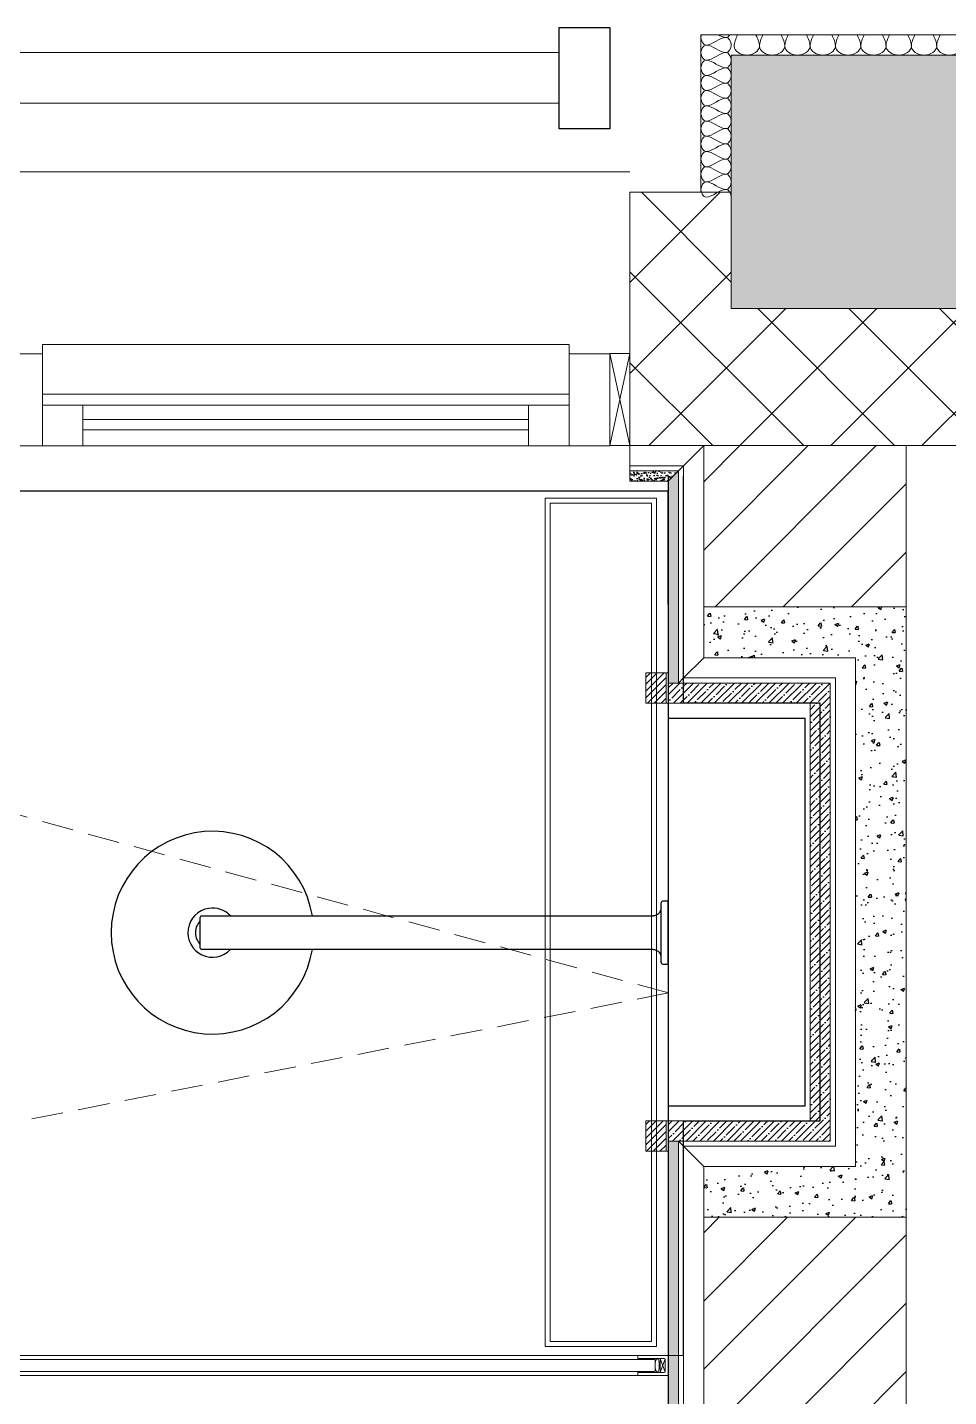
# Model space of a CAD drawing. Header units: millimetres. Extents: x -18512 to 101824, y -95768 to 52898.
# Drawn here: x 61233 to 62143, y -51696 to -50345 of the extents above; entities that cross this region are included whole.
import ezdxf

# ---------------------------------------------------------------- set-up
doc = ezdxf.new("R2010")
doc.units = ezdxf.units.MM
doc.header["$LTSCALE"] = 25
doc.linetypes.add('HIDDEN', pattern=[0.375, 0.25, -0.125])
doc.layers.get('0').update_dxf_attribs({"color": 254, "lineweight": 0})
for name, color, linetype in [('1_Wall finish', 2, 'Continuous'), ('3_Sanitaryware', 2, 'Continuous'), ('4_Sanitaryware', 1, 'Continuous'), ('AR WALL HATCH', 8, 'Continuous'), ('HAT', 8, 'Continuous')]:
    doc.layers.add(name, color=color, linetype=linetype)
for name, color, linetype, lineweight in [('A-DETL-INSL', 8, 'Continuous', 9), ('A-GLAZ', 6, 'Continuous', 9), ('A-GLAZ-CWMG', 51, 'Continuous', 9), ('A-WOODEN DOOR FRAM', 9, 'Continuous', 9), ('A200-1 Fine Outline', 8, 'Continuous', 9), ('A300-2 Openings', 4, 'Continuous', 15), ('I-FLR-TILE', 253, 'Continuous', 9), ('I-WALL', 2, 'Continuous', 9), ('S-COLS', 6, 'Continuous', 9)]:
    doc.layers.add(name, color=color, linetype=linetype, lineweight=lineweight)
pattern_1 = [(37.5, (59229.075, -102497.3092), (-0.16000313, 4.89413237), [0, -3.8608, 0, -4.318, 0, -4.1275]), (7.5, (59229.075, -102497.309), (4.4952328, 7.168251), [0, -2.0828, 0, -3.4798, 0, -1.3335]), (327.5, (59225.951, -102497.3092), (7.9099237, 0.01437185), [0, -1.27, 0, -4.572, 0, -5.969]), (317.5, (59225.951, -102497.309), (7.6355645, 2.2292932), [0, -0.635, 0, -2.9972, 0, -3.429])]

# ---------------------------------------------------------------- blocks, each defined once
blk = doc.blocks.new('dfghdj')
at = {"layer": '4_Sanitaryware', "color": 8, "ltscale": 8}
for p, q in [((31027.6, 9000.5), (31022.4, 9000.5)), ((31027.6, 8938.5), (31027.6, 9000.5)), ((30565.3, 8984), (30565.3, 8955)), ((30575.1, 8986), (30646.1, 8986)), ((30653.3, 8986), (31012.6, 8986)), ((31019.7, 8990.6), (31019.5, 8990.2)), ((30646.1, 8953), (30575.1, 8953)), ((31012.6, 8953), (30653.3, 8953)), ((31022.4, 8938.5), (31027.6, 8938.5))]:
    blk.add_line(p, q, dxfattribs=at)
blk.add_arc((30577.7, 8969.5), 100, 9.5183, 350.4817, dxfattribs=at)
at = {"layer": '4_Sanitaryware', "color": 8, "ltscale": 64}
for centre, radius, start, end in [((31022.4, 8998.4), 2.07, 90, 180), ((30577.7, 8969.5), 24.3, 99.0197, 317.0898), ((30567.3, 8984), 2.07, 90, 180), ((30577.7, 8969.5), 24.3, 42.9102, 99.0197), ((30577.7, 8969.5), 16.8, 156.9261, 203.0739), ((30577.7, 8969.5), 16.8, 137.6005, 156.9261), ((30577.7, 8969.5), 16.8, 203.0739, 222.3995), ((30567.3, 8955), 2.07, 180, 270), ((31022.4, 8940.6), 2.07, 180, 270)]:
    blk.add_arc(centre, radius, start, end, dxfattribs=at)
at = {"layer": '4_Sanitaryware', "color": 8, "ltscale": 8}
for points, knots in [([(31020.4, 8998.4), (31020.4, 8998.3), (31020.4, 8998.1), (31020.4, 8996.4), (31020.4, 8993.7), (31020.4, 8990.1), (31020.4, 8985.7), (31020.4, 8980.6), (31020.4, 8975.2), (31020.4, 8971.4), (31020.4, 8969.5)], [0, 0, 0, 0, 0.124999, 0.249998, 0.374997, 0.499996, 0.624995, 0.749994, 0.874993, 1, 1, 1, 1]), ([(30567.3, 8986), (30567.4, 8986), (30567.6, 8986), (30569.3, 8986), (30571.7, 8986), (30574, 8986), (30575.1, 8986)], [0, 0, 0, 0, 0.250005, 0.5, 0.749994, 1, 1, 1, 1]), ([(30646.1, 8986), (30647.3, 8986), (30649.5, 8986), (30652, 8986), (30653.3, 8986)], [0, 0, 0, 0, 0.5, 1, 1, 1, 1]), ([(31019.3, 8989.8), (31019.3, 8989.8), (31019.1, 8989.5), (31018.7, 8988.9), (31018, 8988.1), (31016.9, 8987.2), (31015.5, 8986.5), (31014, 8986.1), (31013.1, 8986), (31012.6, 8986)], [0, 0, 0, 0, 0.025844, 0.165514, 0.296488, 0.48198, 0.717822, 0.853036, 1, 1, 1, 1]), ([(31019.4, 8990.1), (31019.4, 8990), (31019.3, 8989.8), (31019.1, 8989.4), (31018.8, 8989.1), (31018.7, 8989)], [0, 0, 0, 0, 0.078009, 0.801867, 1, 1, 1, 1]), ([(31018.7, 8989), (31018.9, 8989.2), (31019.1, 8989.6), (31019.3, 8989.9), (31019.4, 8990)], [0, 0, 0, 0, 0.704996, 1, 1, 1, 1]), ([(31020.4, 8993.8), (31020.4, 8993.5), (31020.3, 8992.9), (31020.2, 8992.1), (31019.9, 8991.2), (31019.6, 8990.4), (31019.3, 8989.9), (31019.2, 8989.8)], [0, 0, 0, 0, 0.229496, 0.417283, 0.613695, 0.920575, 1, 1, 1, 1]), ([(31020.4, 8969.5), (31020.4, 8967.6), (31020.4, 8963.8), (31020.4, 8958.4), (31020.4, 8953.3), (31020.4, 8948.9), (31020.4, 8945.3), (31020.4, 8942.6), (31020.4, 8940.9), (31020.4, 8940.7), (31020.4, 8940.6)], [0, 0, 0, 0, 0.125007, 0.250006, 0.375005, 0.500004, 0.625003, 0.750002, 0.875001, 1, 1, 1, 1]), ([(30575.1, 8953), (30574, 8953), (30571.7, 8953), (30569.3, 8953), (30567.6, 8953), (30567.4, 8953), (30567.3, 8953)], [0, 0, 0, 0, 0.250006, 0.5, 0.749995, 1, 1, 1, 1]), ([(30653.3, 8953), (30652, 8953), (30649.5, 8953), (30647.3, 8953), (30646.1, 8953)], [0, 0, 0, 0, 0.5, 1, 1, 1, 1]), ([(31012.6, 8953), (31013.4, 8952.9), (31014.7, 8952.8), (31016.4, 8952.1), (31017.6, 8951.2), (31018.3, 8950.5), (31018.6, 8950.1), (31018.7, 8950)], [0, 0, 0, 0, 0.2736339, 0.5177723, 0.7300565, 0.9063202, 1, 1, 1, 1]), ([(31012.6, 8953), (31013, 8953), (31013.6, 8952.9), (31014.6, 8952.7), (31015.5, 8952.4), (31016.6, 8951.9), (31017.7, 8951.1), (31018.6, 8950.2), (31019.2, 8949.3), (31019.7, 8948.5), (31020, 8947.7), (31020.2, 8946.9), (31020.3, 8946.1), (31020.4, 8945.5), (31020.4, 8945.2)], [0, 0, 0, 0, 0.0625135, 0.1249831, 0.1853865, 0.2500453, 0.3749136, 0.4998563, 0.58115, 0.6641166, 0.7499517, 0.8299762, 0.9064919, 1, 1, 1, 1]), ([(31018.7, 8950.1), (31018.9, 8949.8), (31019.1, 8949.5), (31019.3, 8949.2), (31019.3, 8949.2)], [0, 0, 0, 0, 0.841658, 1, 1, 1, 1]), ([(31018.7, 8950), (31018.8, 8949.9), (31019.1, 8949.6), (31019.4, 8948.9), (31019.9, 8948), (31020.1, 8947.2), (31020.3, 8946.8)], [0, 0, 0, 0, 0.062938, 0.292704, 0.604963, 1, 1, 1, 1])]:
    blk.add_open_spline(points, degree=3, knots=knots, dxfattribs=at)
blk = doc.blocks.new('Aluminum_Exterior_Window_-_1_wide_x_2_high_3888 - NAGA- GW01-9144456-FIRST FLOOR PLAN')
at = {"layer": 'A-GLAZ', "lineweight": 9}
for p, q in [((-1331.6, 72.8), (-1371.6, 72.8)), ((-1371.6, 72.8), (-1371.6, -18)), ((-1291.6, 72.8), (-1331.6, 72.8)), ((-1331.6, 72.8), (-1331.6, 32.8)), ((-1331.6, -18), (-1331.6, 72.8)), ((-1291.6, 32.8), (-1291.6, 72.8)), ((-851.6, 72.8), (-1291.6, 72.8)), ((-851.6, 72.8), (-851.6, 32.8)), ((-811.6, 72.8), (-851.6, 72.8)), ((-811.6, 32.8), (-811.6, 72.8)), ((-771.6, 72.8), (-811.6, 72.8)), ((-811.6, 72.8), (-811.6, -18)), ((-771.6, -18), (-771.6, 72.8)), ((-851.6, 57), (-1291.6, 57)), ((-1291.6, 57), (-1291.6, 47)), ((-851.6, 47), (-851.6, 57)), ((-1291.6, 47), (-851.6, 47)), ((-1331.6, 32.8), (-1291.6, 32.8)), ((-1291.6, 32.8), (-851.6, 32.8)), ((-851.6, 32.8), (-811.6, 32.8)), ((-811.6, 22), (-1331.6, 22)), ((-1371.6, -18), (-1331.6, -18)), ((-1331.6, -18), (-1331.6, -27.2)), ((-811.6, -18), (-771.6, -18)), ((-811.6, -27.2), (-811.6, -18)), ((-1331.6, -27.2), (-811.6, -27.2))]:
    blk.add_line(p, q, dxfattribs=at)
blk = doc.blocks.new('Rectangular Mullion - 50 x 100mm WOOD-6611281-FIRST FLOOR PLAN')
at = {"layer": 'A-GLAZ-CWMG', "lineweight": 30}
for p, q in [((0, 50), (-50, 50)), ((-50, 50), (-50, -50)), ((0, -50), (0, 50)), ((-50, -50), (0, -50))]:
    blk.add_line(p, q, dxfattribs=at)
blk = doc.blocks.new('Rectangular Mullion - 50 x 50 wood-8689807-FIRST FLOOR PLAN')
at = {"layer": 'A-GLAZ-CWMG'}
for p, q in [((1049.1, -23991.7), (2529.1, -23991.7)), ((2529.1, -24041.7), (1049.1, -24041.7))]:
    blk.add_line(p, q, dxfattribs=at)

msp = doc.modelspace()

# ---------------------------------------------------------------- hatches: boundary and pattern name
at = {"layer": 'AR WALL HATCH', "lineweight": 5}
h = msp.add_hatch(dxfattribs=at)
h.set_pattern_fill('ANSI37', color=256, scale=20, style=0)
h.set_pattern_definition([(45, (59229.075, -102497.31), (-44.90128, 44.90128), []), (135, (59229.075, -102497.31), (-44.90128, -44.90128), [])])
h.paths.add_polyline_path([(61828.1, -50757.6), (61828.1, -50507.6), (61928.1, -50507.6), (61928.1, -50622.4), (62282.4, -50622.4), (62282.4, -50757.6), (62199.5, -50757.6), (62150.9, -50757.6)])
h.paths.add_polyline_path([(61188.1, -50507.6), (61188.1, -50757.6), (60208.1, -50757.6), (60208.1, -50507.6)])
h = msp.add_hatch(dxfattribs=at)
h.set_pattern_fill('ANSI31', color=256, scale=15, style=0)
h.set_pattern_definition([(45, (59229.075, -102497.31), (-33.67596, 33.67596), [])])
h.paths.add_polyline_path([(62350.9, -52747.3), (62235.9, -52747.3), (62235.9, -53187.3), (62350.9, -53187.3), (62350.9, -53498.4), (62150.9, -53498.4), (62150.9, -50757.6), (62350.9, -50757.6), (62150.9, -50916.8), (62150.9, -51518.8), (62350.9, -51518.8), (62350.9, -50916.8), (62350.9, -50784.6)])
h.paths.add_polyline_path([(61900.9, -53187.3), (62016, -53187.3), (62016, -52747.3), (61900.9, -52747.3), (61900.9, -51518.8), (62100.9, -51518.8), (62100.9, -50916.8), (61900.9, -50916.8), (61900.9, -50757.6), (62100.9, -50757.6), (62100.9, -53498.4), (61900.9, -53498.4)])
at = {"layer": 'HAT'}
h = msp.add_hatch(dxfattribs=at)
h.set_pattern_fill('AR-SAND', color=256, scale=0.1, style=0)
h.set_pattern_definition(pattern_1)
h.paths.add_polyline_path([(61828.1, -50782.6), (61875.9, -50782.6), (61865.9, -50792.6), (61828.1, -50792.6)])
h = msp.add_hatch(dxfattribs=at)
h.set_pattern_fill('AR-SAND', color=256, scale=0.1, style=0)
h.set_pattern_definition(pattern_1)
h.paths.add_polyline_path([(61875.9, -50991.8), (61875.9, -50782.6), (61865.9, -50792.6), (61865.9, -50991.8)])
h = msp.add_hatch(dxfattribs=at)
h.set_pattern_fill('AR-CONC', color=256, scale=0.2, style=0)
h.set_pattern_definition([(50, (59229.075, -102497.31), (36.436934, -3.187817), [3.81, -41.91]), (355, (59229.075, -102497.31), (-7.048565, 38.211329), [3.048, -33.528]), (100.451, (59232.11, -102497.575), (29.3885, 35.023338), [3.238, -35.618]), (46.1842, (59229.075, -102487.15), (54.21581, -8.408466), [5.715, -62.865]), (96.6356, (59233.593, -102487.85), (47.480847, 49.48511), [4.857, -53.427]), (351.184, (59229.075, -102487.15), (47.48092, 49.485024), [4.572, -50.292]), (21, (59234.155, -102489.69), (30.322976, -20.453104), [3.81, -41.91]), (326, (59234.155, -102489.69), (12.360406, 36.837593), [3.048, -33.528]), (71.4514, (59236.682, -102491.394), (42.683298, 16.384572), [3.238, -35.618]), (37.5, (59229.075, -102497.309), (0.6177207, 16.9110078), [0, -33.1216, 0, -34.036, 0, -33.655]), (7.5, (59229.075, -102497.31), (13.3639325, 20.036115), [0, -19.4056, 0, -32.3596, 0, -12.827]), (327.5, (59217.747, -102497.309), (27.118119, -1.1457488), [0, -12.7, 0, -39.624, 0, -52.578]), (317.5, (59212.667, -102497.31), (29.625836, 5.085298), [0, -16.51, 0, -26.3144, 0, -37.338])])
h.paths.add_polyline_path([(61900.9, -50916.8), (62100.9, -50916.8), (62100.9, -51518.8), (61900.9, -51518.8), (61900.9, -51468.8), (62050.9, -51468.8), (62050.9, -50966.8), (61900.9, -50966.8)])
h = msp.add_hatch(dxfattribs=at)
h.set_pattern_fill('ANSI31', color=8, scale=1.5, style=0)
h.set_pattern_definition([(45, (59227.075, -101941.538), (-3.36759605, 3.36759605), [])])
h.paths.add_polyline_path([(61863.9, -51011.8), (61843.9, -51011.8), (61843.9, -50981.8), (61863.9, -50981.8)])
h = msp.add_hatch(dxfattribs=at)
h.set_pattern_fill('ANSI35', color=256, scale=1.5, style=0)
h.set_pattern_definition([(45, (59229.075, -102497.309), (-6.7351921, 6.7351921), []), (45, (59235.81, -102497.309), (-6.7351921, 6.7351921), [11.90625, -2.38125, 0, -2.38125])])
h.paths.add_polyline_path([(61865.9, -51443.8), (61865.9, -51423.8), (62005.9, -51423.8), (62005.9, -51011.8), (61865.9, -51011.8), (61865.9, -50991.8), (62025.9, -50991.8), (62025.9, -51443.8)])
h = msp.add_hatch(dxfattribs=at)
h.set_pattern_fill('ANSI31', color=256, scale=1.5, style=0)
h.set_pattern_definition([(45, (59227.075, -102153.5337), (-3.36759605, 3.36759605), [])])
h.paths.add_polyline_path([(61863.9, -51453.8), (61843.9, -51453.8), (61843.9, -51423.8), (61863.9, -51423.8)])
h = msp.add_hatch(dxfattribs=at)
h.set_pattern_fill('AR-SAND', color=256, scale=0.1, style=0)
h.set_pattern_definition(pattern_1)
h.paths.add_polyline_path([(61875.9, -51443.8), (61875.9, -53472.4), (61865.9, -53462.4), (61865.9, -51443.8)])
at = {"layer": 'S-COLS'}
msp.add_hatch(color=252, dxfattribs=at).paths.add_polyline_path([(62528.1, -50372.4), (62528.1, -50622.4), (61928.1, -50622.4), (61928.1, -50372.4), (62061, -50372.4)], flags=0)

# ---------------------------------------------------------------- linework, layer by layer
at = {"layer": '1_Wall finish', "color": 2}
for p, q in [((61865.9, -50802.6, 0), (60058.2, -50802.6, 0)), ((61881, -51655.1, 0), (61881, -51423.8, 0))]:
    msp.add_line(p, q, dxfattribs=at)
at = {"layer": '1_Wall finish', "color": 1}
msp.add_line((61866, -51408.8, 0), (61866, -51026.8, 0), dxfattribs=at)
at = {"layer": '1_Wall finish', "color": 2, "lineweight": 0}
msp.add_line((61850.4, -51655.1, 0), (61881, -51655.1, 0), dxfattribs=at)
at = {"layer": '1_Wall finish', "color": 2, "elevation": 0}
for points in [[(61865.9, -50787.6), (61865.9, -52733.4)], [(61881, -51011.8), (61881, -50787.6)], [(61866, -51026.8), (61865.9, -50802.6)]]:
    msp.add_lwpolyline(points, dxfattribs=at)
at = {"layer": '1_Wall finish', "elevation": 0}
for points in [[(61881, -51423.8), (62016, -51423.8), (62016, -51011.8), (61881, -51011.8)], [(61866, -51408.8), (62001, -51408.8), (62001, -51026.8), (61866, -51026.8)]]:
    msp.add_lwpolyline(points, dxfattribs=at)
at = {"layer": '1_Wall finish'}
msp.add_lwpolyline([(61865.9, -51665.1), (61865.9, -52747.3), (62015.9, -52747.3), (62015.9, -53187.3), (61865.9, -53187.3), (61865.9, -53462.4)], dxfattribs=at)
at = {"layer": '3_Sanitaryware', "color": 1, "lineweight": 0, "elevation": 0}
for points in [[(61854.4, -50809.3), (61854.4, -51646.3), (61744.4, -51646.3), (61744.4, -50809.3)], [(61849.4, -50814.3), (61849.4, -51641.3), (61749.4, -51641.3), (61749.4, -50814.3)]]:
    msp.add_lwpolyline(points, close=True, dxfattribs=at)
at = {"layer": '4_Sanitaryware', "color": 1, "linetype": 'HIDDEN', "lineweight": 0, "ltscale": 5, "elevation": 0}
for points in [[(61866, -51297.6), (60058.2, -50802.6)], [(61866, -51297.6), (60058.1, -51655.1)]]:
    msp.add_lwpolyline(points, dxfattribs=at)
at = {"layer": 'A-DETL-INSL', "color": 1}
msp.add_lwpolyline([(62528.1, -50352.4), (61898.1, -50352.3), (61898.1, -50507.5)], dxfattribs=at)
at = {"layer": 'A-DETL-INSL'}
msp.add_open_spline([(61903.1, -50362.4), (61900.8, -50362.4), (61897.6, -50357.8), (61898.3, -50353.2), (61898.5, -50352.4)], degree=3, knots=[0, 0, 0, 0, 1.414214, 1.73393, 1.73393, 1.73393, 1.73393], dxfattribs=at)
for points in [[(61923.1, -50354.9), (61916.3, -50354.9), (61910, -50362.4), (61903.1, -50362.4)], [(61915.4, -50352.4), (61917.9, -50353.7), (61920.5, -50354.9), (61923.1, -50354.9)], [(61923.1, -50354.9), (61924.4, -50354.9), (61925.7, -50353.8), (61926.6, -50352.4)], [(61923.1, -50369.9), (61925.5, -50369.9), (61930.8, -50362.4), (61925.5, -50354.9), (61923.1, -50354.9)], [(61930.9, -50364), (61930.9, -50360), (61932.5, -50356.2), (61934.4, -50352.4)], [(61952.5, -50352.4), (61954.4, -50356.2), (61955.9, -50360), (61955.9, -50364)], [(61955.9, -50364), (61955.9, -50360), (61957.5, -50356.2), (61959.4, -50352.4)], [(61977.5, -50352.4), (61979.4, -50356.2), (61980.9, -50360), (61980.9, -50364)], [(61980.9, -50364), (61980.9, -50360), (61982.5, -50356.2), (61984.4, -50352.4)], [(62002.5, -50352.4), (62004.4, -50356.2), (62005.9, -50360), (62005.9, -50364)], [(62005.9, -50364), (62005.9, -50360), (62007.5, -50356.2), (62009.4, -50352.4)], [(62027.5, -50352.4), (62029.4, -50356.2), (62030.9, -50360), (62030.9, -50364)], [(62030.9, -50364), (62030.9, -50360), (62032.5, -50356.2), (62034.4, -50352.4)], [(62052.5, -50352.4), (62054.4, -50356.2), (62055.9, -50360), (62055.9, -50364)], [(62055.9, -50364), (62055.9, -50360), (62057.5, -50356.2), (62059.4, -50352.4)], [(62077.5, -50352.4), (62079.4, -50356.2), (62080.9, -50360), (62080.9, -50364)], [(62080.9, -50364), (62080.9, -50360), (62082.5, -50356.2), (62084.4, -50352.4)], [(62102.5, -50352.4), (62104.4, -50356.2), (62105.9, -50360), (62105.9, -50364)], [(62105.9, -50364), (62105.9, -50360), (62107.5, -50356.2), (62109.4, -50352.4)], [(62127.5, -50352.4), (62129.4, -50356.2), (62130.9, -50360), (62130.9, -50364)], [(62130.9, -50364), (62130.9, -50360), (62132.5, -50356.2), (62134.4, -50352.4)], [(61903.1, -50377.4), (61900.8, -50377.4), (61895.5, -50369.9), (61900.8, -50362.4), (61903.1, -50362.4)], [(61903.1, -50362.4), (61910, -50362.4), (61916.3, -50369.9), (61923.1, -50369.9)], [(61923.1, -50369.9), (61916.3, -50369.9), (61910, -50377.4), (61903.1, -50377.4)], [(61923.1, -50384.9), (61925.5, -50384.9), (61930.8, -50377.4), (61925.5, -50369.9), (61923.1, -50369.9)], [(61955.9, -50364), (61955.9, -50367.9), (61943.4, -50376.8), (61930.9, -50367.9), (61930.9, -50364)], [(61980.9, -50364), (61980.9, -50367.9), (61968.4, -50376.8), (61955.9, -50367.9), (61955.9, -50364)], [(62005.9, -50364), (62005.9, -50367.9), (61993.4, -50376.8), (61980.9, -50367.9), (61980.9, -50364)], [(62030.9, -50364), (62030.9, -50367.9), (62018.4, -50376.8), (62005.9, -50367.9), (62005.9, -50364)], [(62055.9, -50364), (62055.9, -50367.9), (62043.4, -50376.8), (62030.9, -50367.9), (62030.9, -50364)], [(62080.9, -50364), (62080.9, -50367.9), (62068.4, -50376.8), (62055.9, -50367.9), (62055.9, -50364)], [(62105.9, -50364), (62105.9, -50367.9), (62093.4, -50376.8), (62080.9, -50367.9), (62080.9, -50364)], [(62130.9, -50364), (62130.9, -50367.9), (62118.4, -50376.8), (62105.9, -50367.9), (62105.9, -50364)], [(62155.9, -50364), (62155.9, -50367.9), (62143.4, -50376.8), (62130.9, -50367.9), (62130.9, -50364)], [(61903.1, -50392.4), (61900.8, -50392.4), (61895.5, -50384.9), (61900.8, -50377.4), (61903.1, -50377.4)], [(61903.1, -50377.4), (61910, -50377.4), (61916.3, -50384.9), (61923.1, -50384.9)], [(61923.1, -50384.9), (61916.3, -50384.9), (61910, -50392.4), (61903.1, -50392.4)], [(61923.1, -50399.9), (61925.5, -50399.9), (61930.8, -50392.4), (61925.5, -50384.9), (61923.1, -50384.9)], [(61903.1, -50407.4), (61900.8, -50407.4), (61895.5, -50399.9), (61900.8, -50392.4), (61903.1, -50392.4)], [(61903.1, -50392.4), (61910, -50392.4), (61916.3, -50399.9), (61923.1, -50399.9)], [(61903.1, -50422.4), (61900.8, -50422.4), (61895.5, -50414.9), (61900.8, -50407.4), (61903.1, -50407.4)], [(61923.1, -50399.9), (61916.3, -50399.9), (61910, -50407.4), (61903.1, -50407.4)], [(61903.1, -50407.4), (61910, -50407.4), (61916.3, -50414.9), (61923.1, -50414.9)], [(61923.1, -50414.9), (61925.5, -50414.9), (61930.8, -50407.4), (61925.5, -50399.9), (61923.1, -50399.9)], [(61903.1, -50437.4), (61900.8, -50437.4), (61895.5, -50429.9), (61900.8, -50422.4), (61903.1, -50422.4)], [(61923.1, -50414.9), (61916.3, -50414.9), (61910, -50422.4), (61903.1, -50422.4)], [(61903.1, -50422.4), (61910, -50422.4), (61916.3, -50429.9), (61923.1, -50429.9)], [(61923.1, -50429.9), (61925.5, -50429.9), (61930.8, -50422.4), (61925.5, -50414.9), (61923.1, -50414.9)], [(61903.1, -50452.4), (61900.8, -50452.4), (61895.5, -50444.9), (61900.8, -50437.4), (61903.1, -50437.4)], [(61923.1, -50429.9), (61916.3, -50429.9), (61910, -50437.4), (61903.1, -50437.4)], [(61903.1, -50437.4), (61910, -50437.4), (61916.3, -50444.9), (61923.1, -50444.9)], [(61923.1, -50444.9), (61925.5, -50444.9), (61930.8, -50437.4), (61925.5, -50429.9), (61923.1, -50429.9)], [(61903.1, -50467.4), (61900.8, -50467.4), (61895.5, -50459.9), (61900.8, -50452.4), (61903.1, -50452.4)], [(61923.1, -50444.9), (61916.3, -50444.9), (61910, -50452.4), (61903.1, -50452.4)], [(61903.1, -50452.4), (61910, -50452.4), (61916.3, -50459.9), (61923.1, -50459.9)], [(61923.1, -50459.9), (61925.5, -50459.9), (61930.8, -50452.4), (61925.5, -50444.9), (61923.1, -50444.9)], [(61923.1, -50459.9), (61916.3, -50459.9), (61910, -50467.4), (61903.1, -50467.4)], [(61923.1, -50474.9), (61925.5, -50474.9), (61930.8, -50467.4), (61925.5, -50459.9), (61923.1, -50459.9)], [(61903.1, -50482.4), (61900.8, -50482.4), (61895.5, -50474.9), (61900.8, -50467.4), (61903.1, -50467.4)], [(61903.1, -50467.4), (61910, -50467.4), (61916.3, -50474.9), (61923.1, -50474.9)], [(61923.1, -50474.9), (61916.3, -50474.9), (61910, -50482.4), (61903.1, -50482.4)], [(61923.1, -50489.9), (61925.5, -50489.9), (61930.8, -50482.4), (61925.5, -50474.9), (61923.1, -50474.9)], [(61903.1, -50497.4), (61900.8, -50497.4), (61895.5, -50489.9), (61900.8, -50482.4), (61903.1, -50482.4)], [(61903.1, -50482.4), (61910, -50482.4), (61916.3, -50489.9), (61923.1, -50489.9)], [(61923.1, -50489.9), (61916.3, -50489.9), (61910, -50497.4), (61903.1, -50497.4)], [(61923.1, -50504.9), (61925.5, -50504.9), (61930.8, -50497.4), (61925.5, -50489.9), (61923.1, -50489.9)], [(61903.1, -50512.4), (61900.8, -50512.4), (61895.5, -50504.9), (61900.8, -50497.4), (61903.1, -50497.4)], [(61903.1, -50497.4), (61910, -50497.4), (61916.3, -50504.9), (61923.1, -50504.9)], [(61923.1, -50504.9), (61916.3, -50504.9), (61910, -50512.4), (61903.1, -50512.4)], [(61928.1, -50512.4), (61928.1, -50508.8), (61925.5, -50504.9), (61923.1, -50504.9)]]:
    msp.add_open_spline(points, degree=3, dxfattribs=at)
at = {"layer": 'A-WOODEN DOOR FRAM'}
msp.add_lwpolyline([(61828.1, -50757.6), (61808.1, -50757.6), (61808.1, -50666.8), (61828.1, -50666.8)], close=True, dxfattribs=at)
for points in [[(61808.1, -50757.6), (61828.1, -50666.8)], [(61808.1, -50666.8), (61828.1, -50757.6)]]:
    msp.add_lwpolyline(points, dxfattribs=at)
at = {"layer": 'A200-1 Fine Outline', "lineweight": 0}
for p, q in [((61835.9, -51655.1, 0), (60809.2, -51655.1, 0)), ((61835.9, -51675.1, 0), (60809.2, -51675.1, 0))]:
    msp.add_line(p, q, dxfattribs=at)
at = {"layer": 'A300-2 Openings', "color": 2, "lineweight": 0}
for p, q in [((61864.9, -51655.1, 0), (61835.9, -51655.1, 0)), ((61835.9, -51655.1, 0), (61835.9, -51658.1, 0)), ((60792.2, -51659.1, 0), (61852.9, -51659.1, 0)), ((61835.9, -51658.1, 0), (61861.9, -51658.1, 0)), ((61852.9, -51659.1, 0), (61852.9, -51671.1, 0)), ((61857.9, -51658.1, 0), (61857.9, -51672.1, 0)), ((61862.9, -51659.1, 0), (61862.9, -51671.1, 0)), ((61865.9, -51674.1, 0), (61865.9, -51656.1, 0)), ((60792.2, -51671.1, 0), (61852.9, -51671.1, 0)), ((61857.9, -51672.1, 0), (61835.9, -51672.1, 0)), ((61835.9, -51675.1, 0), (61835.9, -51672.1, 0)), ((61864.9, -51675.1, 0), (61835.9, -51675.1, 0)), ((61861.9, -51672.1, 0), (61857.9, -51672.1, 0))]:
    msp.add_line(p, q, dxfattribs=at)
at = {"layer": 'A300-2 Openings', "color": 1, "lineweight": 0}
for p, q in [((61862.7, -51671.8, 0), (61857.9, -51658.1, 0)), ((61857.9, -51672.1, 0), (61862.7, -51658.4, 0))]:
    msp.add_line(p, q, dxfattribs=at)
at = {"layer": 'A300-2 Openings', "color": 2, "lineweight": 0}
for centre, start, end in [((61864.9, -51656.1, 0), 0.0001, 90), ((61861.9, -51659.1, 0), 0, 90), ((61861.9, -51671.1, 0), 270, 0), ((61864.9, -51674.1, 0), 270, 0.0001)]:
    msp.add_arc(centre, 1, start, end, dxfattribs=at)
at = {"layer": 'A300-2 Openings', "color": 1, "lineweight": 0}
msp.add_ellipse((61855, -51665, 0), major_axis=(0, -6.67), ratio=0.306216, start_param=1.570796326794263, end_param=7.853981633973848, dxfattribs=at)
at = {"layer": 'I-FLR-TILE', "lineweight": 13}
for points in [[(61828.1, -50757.6), (61900.9, -50757.6), (61880.9, -50777.6), (61828.1, -50777.6)], [(61900.9, -50966.8), (61900.9, -50757.6), (61880.9, -50777.6), (61880.9, -50986.8)], [(61828.1, -50777.6), (61880.9, -50777.6), (61875.9, -50782.6), (61828.1, -50782.6)], [(61880.9, -50986.8), (61880.9, -50777.6), (61875.9, -50782.6), (61875.9, -50991.8)], [(61828.1, -50782.6), (61875.9, -50782.6), (61865.9, -50792.6), (61828.1, -50792.6)], [(61875.9, -50991.8), (61875.9, -50782.6), (61865.9, -50792.6), (61865.9, -50991.8)], [(61875.9, -51443.8), (61875.9, -53472.4), (61865.9, -53462.4), (61865.9, -51443.8)], [(61880.9, -51448.8), (61880.9, -53477.4), (61875.9, -53472.4), (61875.9, -51443.8)], [(61900.9, -51468.8), (61900.9, -53497.4), (61880.9, -53477.4), (61880.9, -51448.8)]]:
    msp.add_lwpolyline(points, close=True, dxfattribs=at)
for points in [[(61880.9, -51448.8), (61900.9, -51468.8), (62050.9, -51468.8), (62050.9, -50966.8), (61900.9, -50966.8), (61880.9, -50986.8), (62030.9, -50986.8), (62030.9, -51448.8), (61880.9, -51448.8)], [(61865.9, -51443.8), (61865.9, -51423.8), (62005.9, -51423.8), (62005.9, -51011.8), (61865.9, -51011.8), (61865.9, -50991.8), (62025.9, -50991.8), (62025.9, -51443.8), (61865.9, -51443.8), (61865.9, -51423.8)], [(61865.9, -51423.8), (61865.9, -51011.8)]]:
    msp.add_lwpolyline(points, dxfattribs=at)
at = {"layer": 'I-FLR-TILE', "lineweight": 18}
for points in [[(61863.9, -51011.8), (61843.9, -51011.8), (61843.9, -50981.8), (61863.9, -50981.8)], [(61863.9, -50981.8), (61865.9, -50981.8), (61865.9, -51011.8), (61863.9, -51011.8)], [(61863.9, -51453.8), (61843.9, -51453.8), (61843.9, -51423.8), (61863.9, -51423.8)], [(61863.9, -51453.8), (61865.9, -51453.8), (61865.9, -51423.8), (61863.9, -51423.8)]]:
    msp.add_lwpolyline(points, close=True, dxfattribs=at)
at = {"layer": 'I-WALL'}
for p, q in [((61808.1, -50487.6), (61208.1, -50487.6)), ((61828.1, -50487.6), (61808.1, -50487.6)), ((61828.1, -50757.6), (61828.1, -50507.6)), ((61828.1, -50507.6), (61928.1, -50507.6)), ((61828.1, -50757.6), (62350.9, -50757.6))]:
    msp.add_line(p, q, dxfattribs=at)
for points in [[(62100.9, -53498.4), (62100.9, -50757.6), (61900.9, -50757.6), (61900.9, -50966.8)], [(61900.9, -50916.8), (62100.9, -50916.8), (62100.9, -51518.8), (61900.9, -51518.8), (61900.9, -51468.8), (62050.9, -51468.8), (62050.9, -50966.8), (61900.9, -50966.8), (61900.9, -50916.8)], [(61900.9, -51468.8), (61900.9, -53497.4)]]:
    msp.add_lwpolyline(points, dxfattribs=at)
at = {"layer": 'S-COLS', "color": 8}
for p, q in [((61928.1, -50622.4), (61928.1, -50372.4)), ((61928.1, -50372.4), (62528.1, -50372.4)), ((62528.1, -50622.4), (61928.1, -50622.4))]:
    msp.add_line(p, q, dxfattribs=at)

# ---------------------------------------------------------------- block references
at = {"color": 6}
msp.add_blockref('dfghdj', (30838.3, -60207.6, 0), dxfattribs=at)
at = {"layer": 'A-GLAZ', "xscale": -1, "rotation": 180}
msp.add_blockref('Aluminum_Exterior_Window_-_1_wide_x_2_high_3888 - NAGA- GW01-9144456-FIRST FLOOR PLAN', (62579.7, -50684.9), dxfattribs=at)
at = {"layer": 'A-GLAZ-CWMG', "xscale": -1, "rotation": 180}
for name, p in [('Rectangular Mullion - 50 x 100mm WOOD-6611281-FIRST FLOOR PLAN', (61808.1, -50395)), ('Rectangular Mullion - 50 x 50 wood-8689807-FIRST FLOOR PLAN', (59229.1, -74411.6))]:
    msp.add_blockref(name, p, dxfattribs=at)

doc.saveas('drawing.dxf')
